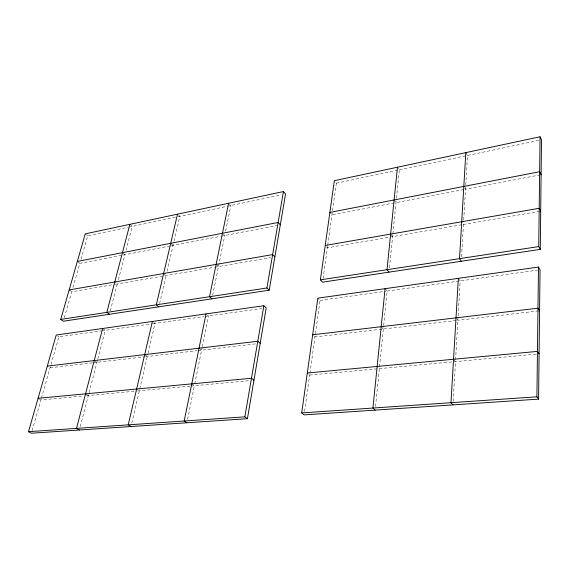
<?xml version="1.0" encoding="UTF-8"?>
<svg xmlns="http://www.w3.org/2000/svg" width="570" height="570" viewBox="0 0 570 570"><rect width="100%" height="100%" fill="white"/><g stroke="black" fill="none" stroke-linecap="round" stroke-linejoin="round"><path stroke-width="0.43" stroke-dasharray="2.85 2.14" d="M453.164 401.351L455.48 361.594L453.549 359.271M455.58 359.834L458.088 316.806M458.137 315.93L460.175 280.903L458.807 278.987M461.572 256.87L463.666 220.925M463.716 220.041L467.471 155.475L465.811 152.625M375.502 406.581L379.321 368.633L377.155 366.446M379.499 366.873L383.574 326.353M383.66 325.47L387.123 291.078L385.085 288.677M389.46 267.815L392.773 234.883M392.858 234.006L396.378 199.044M396.464 198.161L399.306 169.896L397.461 167.21M304.601 411.426L309.653 375.074L307.301 373.008M309.895 373.343L320.041 300.426L317.825 298.153M323.069 278.637L327.593 246.112M327.714 245.243L332.424 211.377M332.545 210.494L336.343 183.219L334.341 180.69M187.58 419.328L194.37 385.74L191.769 383.859M194.726 384.002L202.086 347.6M202.257 346.745L208.478 315.965L206.027 313.913M212.653 295.338L224.751 235.495L222.464 233.265M225.613 231.22L230.807 205.549L228.584 203.262M131.834 423.132L139.329 390.828L136.629 389.039M139.728 389.111L147.894 353.942M148.086 353.094L154.976 323.418L153.701 322.442M159.607 303.447L166.077 275.574L163.64 273.514M167.074 271.263L173.864 242.008M174.064 241.153L179.821 216.336L178.666 215.253M80.27 426.559L97.591 359.82M97.812 358.979L105.243 330.344L102.621 328.484M110.295 310.906L117.285 283.96L114.777 282M118.403 279.656L124.887 254.69L122.436 252.674M125.999 250.408L132.226 226.411L129.846 224.338M32.155 430.664L40.912 399.926L83.049 396.029M41.396 398.238L50.787 365.292M51.022 364.458L58.91 336.799L100.876 330.956M64.31 317.853L71.742 291.79L114.655 284.409M72.931 287.608L79.85 263.347L122.286 255.189M81.033 259.179L87.687 235.838L127.944 227.316M128.799 227.138L177.227 216.892M178.089 216.707L226.482 206.468M227.352 206.283L281.202 194.89M336.343 183.219L397.582 170.259M399.306 169.896L538.885 140.363M123.156 255.025L170.494 245.927M171.349 245.763L220.447 236.322M221.303 236.158L276.842 225.485M394.29 202.906L331.932 214.89L329.873 212.425M463.773 189.554L396.022 202.578L394.597 200.612M540.239 174.855L465.512 189.219L463.809 186.44M115.532 284.259L214.106 267.316M214.976 267.166L270.536 257.612M461.707 224.744L327.351 247.843L326.296 246.646M539.818 211.313L463.46 224.445L461.707 221.744M101.745 330.835L152.354 323.781M153.23 323.66L204.096 316.578M204.972 316.45L261.837 308.534M320.041 300.426L385.377 291.32M387.123 291.078L537.41 270.144M92.518 362.862L50.067 367.807L47.31 366.104M93.402 362.762L144.652 356.791M145.535 356.692L197.191 350.671M198.068 350.571L256.707 343.738M456.128 320.511L314.961 336.956L312.681 334.782M538.7 310.899L457.881 320.312L456.007 317.868M86.562 395.708L136.693 391.07M137.57 390.992L190.002 386.139M190.879 386.061L250.437 380.553M309.653 375.074L377.554 368.797M379.321 368.633L538.215 353.942M38.076 398.302L40.912 399.926M85.543 393.841L88.322 395.544M57.57 335.915L58.91 336.799M94.242 360.561L96.936 362.349M144.68 354.611L147.302 356.485M69.169 289.923L71.742 291.79M77.342 261.423L79.85 263.347M199.037 348.192L201.566 350.165M85.856 234.356L87.687 235.838M170.701 243.312L173.073 245.428M216.123 264.402L218.467 266.568M381.209 326.695L383.304 328.997M391.134 234.726L392.595 236.628"/><path stroke-width="0.85" d="M538.586 399.121L540.039 269.774L538.479 267.052L317.825 298.153L301.694 412.936L304.116 414.889L538.586 399.121L536.904 396.805L538.479 267.052M540.267 249.354L541.5 139.807L540.068 136.772L334.341 180.69L320.397 279.841L322.577 282.157L540.267 249.354L538.728 246.575L540.068 136.772M458.351 278.345L450.97 402.698L452.965 404.885M465.811 152.625L459.52 258.645L461.315 261.252M385.085 288.677L372.915 408.056L375.146 410.115M397.461 167.21L387.016 269.688L389.025 272.139M247.416 418.701L244.858 416.841L263.874 305.755L56.231 335.025L28.5 431.682L31.421 433.228L247.416 418.701L266.211 307.921L263.874 305.755M269.218 290.194L266.917 287.985L283.433 191.556L85.251 233.857L60.712 319.407L63.348 321.216L269.218 290.194L285.549 193.971L283.433 191.556M206.027 313.913L184.195 421.002L186.882 422.776M228.584 203.262L209.532 296.728L211.947 298.822M152.425 321.466L128.257 424.835L131.043 426.531M177.512 214.163L156.315 304.836L158.823 306.831M102.621 328.484L76.508 428.391L79.373 430.001M129.846 224.338L106.832 312.374L109.419 314.269M77.342 261.423L278.139 222.464L280.312 224.815M329.873 212.425L539.64 171.727L541.108 174.691M69.169 289.923L272.638 254.583L274.875 256.863M325.235 245.449L539.199 208.292L540.695 211.164M60.712 319.407L266.917 287.985M320.397 279.841L538.728 246.575M47.31 366.104L257.797 341.259L260.205 343.332M312.681 334.782L537.98 308.192L539.576 310.793M38.076 398.302L251.463 378.252L253.942 380.226M307.301 373.008L537.453 351.384L539.099 353.856M28.5 431.682L244.858 416.841M301.694 412.936L536.904 396.805"/></g></svg>
